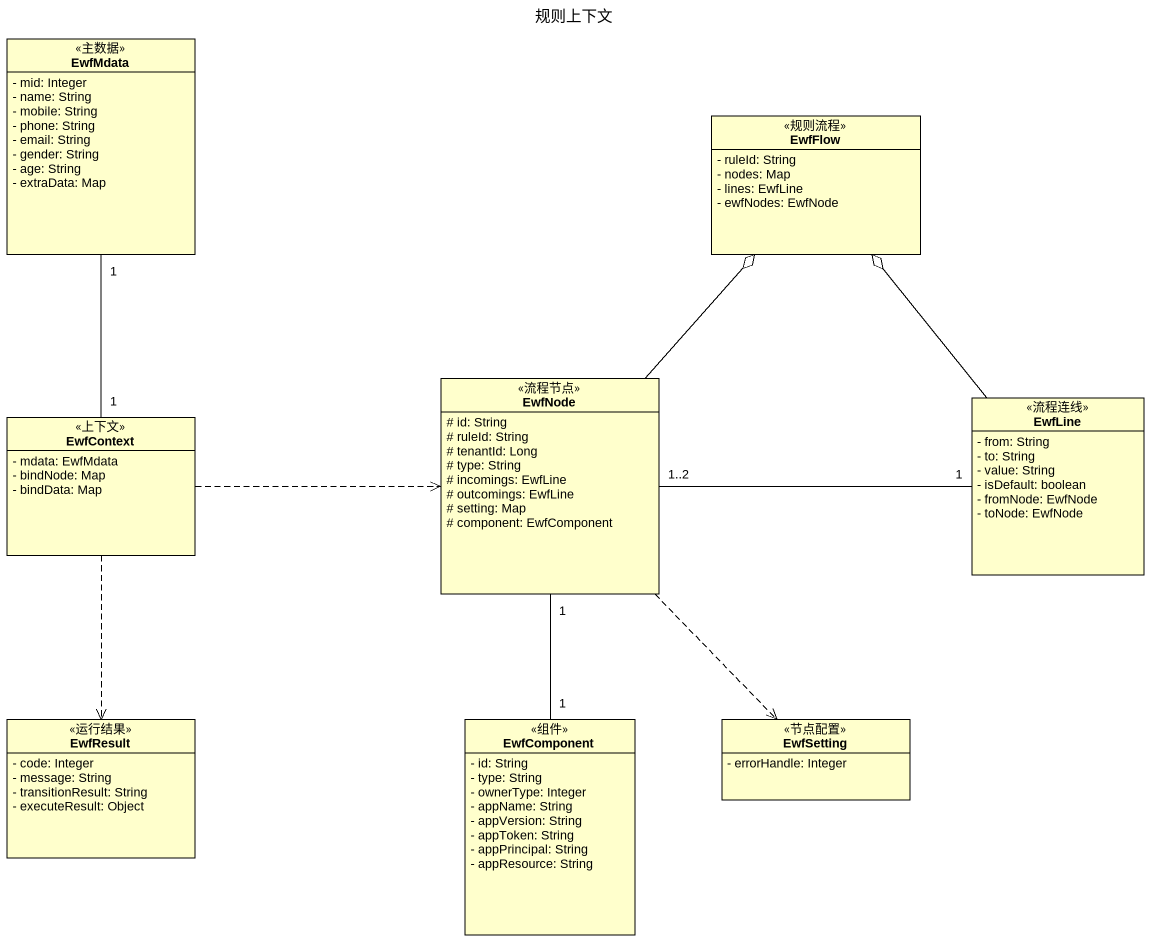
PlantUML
@startuml
title 规则上下文
hide circle
hide empty members
skinparam classAttributeIconSize 0
class EwfMdata <<主数据>> {
  - mid: Integer
  - name: String
  - mobile: String
  - phone: String
  - email: String
  - gender: String
  - age: String
  - extraData: Map
}
class EwfFlow <<规则流程>> {
  - ruleId: String
  - nodes: Map
  - lines: EwfLine
  - ewfNodes: EwfNode
}
class EwfNode <<流程节点>> {
  # id: String
  # ruleId: String
  # tenantId: Long
  # type: String
  # incomings: EwfLine
  # outcomings: EwfLine
  # setting: Map
  # component: EwfComponent
}
class EwfContext <<上下文>> {
  - mdata: EwfMdata
  - bindNode: Map
  - bindData: Map
}
class EwfLine <<流程连线>> {
  - from: String
  - to: String
  - value: String
  - isDefault: boolean
  - fromNode: EwfNode
  - toNode: EwfNode
}
class EwfResult <<运行结果>> {
  - code: Integer
  - message: String
  - transitionResult: String
  - executeResult: Object
}
class EwfComponent <<组件>> {
  - id: String
  - type: String
  - ownerType: Integer
  - appName: String
  - appVersion: String
  - appToken: String
  - appPrincipal: String
  - appResource: String
}
class EwfSetting <<节点配置>> {
  - errorHandle: Integer
}
EwfNode -up-o EwfFlow
EwfNode "1..2" -right- "1" EwfLine
EwfNode "1" -- "1" EwfComponent
EwfNode ..> EwfSetting
EwfContext "1" -up- "1" EwfMdata
EwfContext .right.> EwfNode
EwfContext ..> EwfResult
EwfLine -up-o EwfFlow
@enduml
